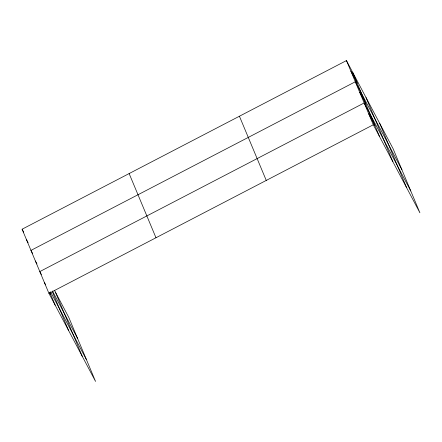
<?xml version="1.0" encoding="UTF-8"?>
<svg xmlns="http://www.w3.org/2000/svg" width="442" height="442" viewBox="0 0 442 442"><rect width="100%" height="100%" fill="white"/><g stroke="black" fill="none" stroke-linecap="round" stroke-linejoin="round"><path stroke-width="0.66" d="M54.432 290.272L68.703 317.223L95.544 381.418L48.946 293.4L22.1 229.21L346.456 60.582L393.054 148.6L419.9 212.79L373.297 124.777L346.456 60.582M48.946 293.4L373.297 124.777M350.882 71.173L357.147 83.002M401.916 169.783L355.313 81.77L30.957 250.393L32.526 253.349M359.744 92.361L366.004 104.185M410.773 190.966L364.169 102.953L39.819 271.576L41.382 274.532M368.733 113.865L374.998 125.688M22.1 229.21L23.664 232.166M26.531 239.802L28.095 242.757M52.443 290.974L77.56 338.406M35.388 260.984L36.951 263.94M50.515 291.781L86.417 359.589M44.382 282.488L45.631 284.852M49.703 292.538L50.642 294.317M379.744 123.456L406.59 187.651M366.031 97.555L392.872 161.744M352.716 72.411L379.562 136.6M239.42 116.229L266.261 180.424M129.136 173.562L155.982 237.757M55.388 292.079L82.234 356.274M52.355 291.72L68.516 330.367M49.88 292.493L55.206 305.229"/></g></svg>
